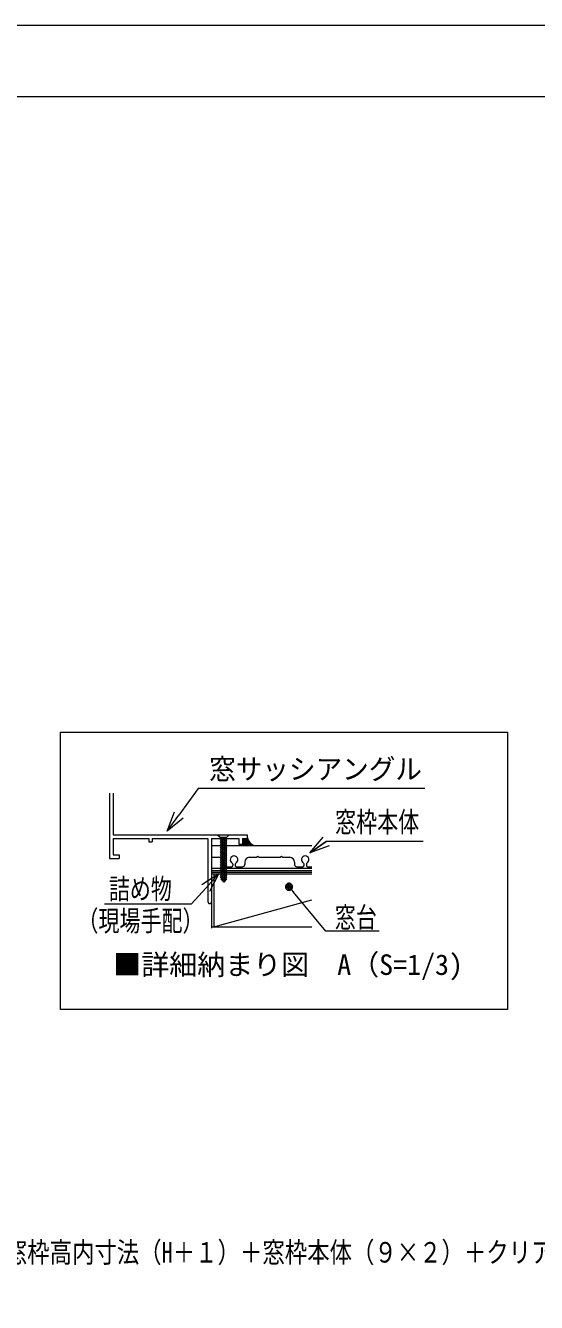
# Model space of a CAD drawing. Units: millimetres on the paper, with parts at other scales. Extents: x -305 to 305, y -152 to 152.
# Drawn here: x -164 to -92.2, y -30.9 to 148.5 of the extents above; entities that cross this region are included whole.
import ezdxf
from ezdxf.enums import TextEntityAlignment as Align

# ---------------------------------------------------------------- set-up
doc = ezdxf.new("R2010")
doc.units = ezdxf.units.MM
doc.linetypes.add('LONG_DASHED2', pattern=[13, 12, -1])
for name, color, linetype, lineweight in [('0-1_0', 7, 'Continuous', 9), ('0-2_図面枠', 3, 'Continuous', 9), ('0-3_DEFPOINTS', 7, 'Continuous', 9), ('0-6_RV', 7, 'Continuous', 9), ('0-7_TV', 7, 'Continuous', 9)]:
    doc.layers.add(name, color=color, linetype=linetype, lineweight=lineweight)
doc.styles.add('ＭＳ ゴシック', font='')
doc.styles.get('ＭＳ ゴシック').set_extended_font_data('MS Gothic')

# ---------------------------------------------------------------- blocks, each defined once
blk = doc.blocks.new('_OPEN30')
at = {"layer": '0-1_0'}
blk.add_line((0, 0), (-1, 0), dxfattribs=at)
blk.add_lwpolyline([(-1, 0.2679), (0, 0), (-1, -0.2679)], dxfattribs=at)
blk = doc.blocks.new('_Dot')
at = {"layer": '0-1_0'}
for p, q in [((-0.5, 0), (-1, 0)), ((0.489, 0.1), (-0.489, 0.1)), ((0.399, 0.3), (-0.399, 0.3)), ((0.458, -0.199), (-0.458, -0.199)), ((0.3, -0.399), (-0.3, -0.399))]:
    blk.add_line(p, q, dxfattribs=at)
for points in [[(0.5, 0), (0.496, 0.063), (0.484, 0.124), (0.465, 0.184), (0.438, 0.241), (0.405, 0.294), (0.364, 0.342), (0.319, 0.385), (0.268, 0.422), (0.213, 0.452), (0.155, 0.476), (0.094, 0.491), (0.031, 0.499), (-0.031, 0.499), (-0.094, 0.491), (-0.155, 0.476), (-0.213, 0.452), (-0.268, 0.422), (-0.319, 0.385), (-0.364, 0.342), (-0.405, 0.294), (-0.438, 0.241), (-0.465, 0.184), (-0.484, 0.124), (-0.496, 0.063), (-0.5, 0), (0, 0)], [(-0.5, 0), (-0.496, -0.063), (-0.484, -0.124), (-0.465, -0.184), (-0.438, -0.241), (-0.405, -0.294), (-0.364, -0.342), (-0.319, -0.385), (-0.268, -0.422), (-0.213, -0.452), (-0.155, -0.476), (-0.094, -0.491), (-0.031, -0.499), (0.031, -0.499), (0.094, -0.491), (0.155, -0.476), (0.213, -0.452), (0.268, -0.422), (0.319, -0.385), (0.364, -0.342), (0.405, -0.294), (0.438, -0.241), (0.465, -0.184), (0.484, -0.124), (0.496, -0.063), (0.5, 0), (0, 0)]]:
    blk.add_lwpolyline(points, close=True, dxfattribs=at)

msp = doc.modelspace()

# ---------------------------------------------------------------- linework, layer by layer
at = {"layer": '0-2_図面枠'}
msp.add_lwpolyline([(-291.017, -138.498), (108.983, -138.498), (108.983, 138.502), (-291.017, 138.502)], close=True, dxfattribs=at)
at = {"layer": '0-3_DEFPOINTS'}
msp.add_line((118.983, 148.502), (-301.017, 148.502), dxfattribs=at)
at = {"layer": '0-6_RV'}
msp.add_lwpolyline([(-159.151, 10.292), (-159.151, 49.25), (-96.27, 49.25), (-96.27, 10.292)], close=True, dxfattribs=at)
at = {"layer": '0-7_TV'}
for p, q in [((-152.229, 40.68), (-152.229, 31.479)), ((-151.729, 40.68), (-151.729, 34.812)), ((-151.729, 34.812), (-132.896, 34.812)), ((-151.729, 34.312), (-146.729, 34.312)), ((-151.729, 34.312), (-151.729, 31.979)), ((-146.729, 34.312), (-146.729, 33.812)), ((-146.229, 34.312), (-146.229, 33.812)), ((-146.229, 34.312), (-138.396, 34.312)), ((-138.396, 34.312), (-138.396, 25.396)), ((-137.896, 34.312), (-134.062, 34.312)), ((-137.896, 34.312), (-137.896, 25.396)), ((-134.062, 34.312), (-134.062, 33.479)), ((-133.562, 34.312), (-133.562, 33.317)), ((-133.562, 34.312), (-132.896, 34.312)), ((-146.729, 33.812), (-146.229, 33.812)), ((-137.896, 33.481), (-137.896, 21.708)), ((-137.896, 33.317), (-137.896, 31.65)), ((-137.896, 33.317), (-123.804, 33.317)), ((-134.062, 33.479), (-133.562, 33.479)), ((-152.229, 31.479), (-150.896, 31.479)), ((-137.896, 31.65), (-136.896, 31.65)), ((-136.229, 30.984), (-136.229, 30.65)), ((-134.896, 30.701), (-134.896, 30.484)), ((-134.562, 30.701), (-134.562, 30.484)), ((-133.229, 30.984), (-133.229, 30.65)), ((-132.562, 31.65), (-131.562, 31.65)), ((-131.562, 31.65), (-131.396, 31.817)), ((-131.396, 31.817), (-131.229, 31.65)), ((-131.229, 31.65), (-128.229, 31.65)), ((-128.229, 31.65), (-128.062, 31.817)), ((-126.229, 30.984), (-126.229, 30.65)), ((-124.896, 30.701), (-124.896, 30.484)), ((-124.562, 30.701), (-124.562, 30.484)), ((-123.804, 30.066), (-137.896, 30.066)), ((-137.896, 29.816), (-123.804, 29.816)), ((-137.896, 29.565), (-123.804, 29.565)), ((-137.896, 29.315), (-123.804, 29.315)), ((-137.562, 29.315), (-137.562, 21.875)), ((-135.896, 30.317), (-135.062, 30.317)), ((-134.396, 30.317), (-133.562, 30.317)), ((-125.896, 30.317), (-125.062, 30.317)), ((-124.396, 30.317), (-123.804, 30.317)), ((-137.562, 21.875), (-123.804, 25.684)), ((-137.896, 21.875), (-123.804, 21.875))]:
    msp.add_line(p, q, dxfattribs=at)
at = {"layer": '0-7_TV', "linetype": 'LONG_DASHED2'}
for p, q in [((-137.046, 34.813), (-136.696, 34.463)), ((-136.696, 34.463), (-135.762, 33.924)), ((-136.696, 34.463), (-135.762, 34.463)), ((-136.696, 34.229), (-135.762, 33.69)), ((-136.602, 34.463), (-136.602, 28.793)), ((-136.292, 34.463), (-135.762, 34.157)), ((-135.856, 34.463), (-135.856, 28.793)), ((-135.412, 34.813), (-135.762, 34.463)), ((-133.562, 33.907), (-132.901, 34.322)), ((-133.562, 34.104), (-133.229, 34.312)), ((-133.562, 33.71), (-132.779, 34.201)), ((-132.896, 34.812), (-132.896, 34.312)), ((-136.696, 33.996), (-135.762, 33.457)), ((-136.696, 33.763), (-135.762, 33.224)), ((-136.696, 33.529), (-135.762, 32.99)), ((-136.696, 33.296), (-135.762, 32.757)), ((-136.696, 33.063), (-135.762, 32.524)), ((-136.696, 32.829), (-135.762, 32.29)), ((-136.696, 32.596), (-135.762, 32.057)), ((-136.696, 32.363), (-135.762, 31.824)), ((-133.562, 33.514), (-132.71, 34.048)), ((-133.562, 33.317), (-132.626, 33.904)), ((-133.249, 33.317), (-132.528, 33.768)), ((-132.935, 33.317), (-132.416, 33.642)), ((-132.621, 33.317), (-132.288, 33.525)), ((-132.307, 33.317), (-132.144, 33.419)), ((-136.696, 32.129), (-135.762, 31.59)), ((-136.696, 31.896), (-135.762, 31.357)), ((-136.696, 31.663), (-135.762, 31.124)), ((-136.696, 31.429), (-135.762, 30.89)), ((-136.696, 31.196), (-135.762, 30.657)), ((-136.696, 30.963), (-135.762, 30.424)), ((-136.696, 30.729), (-135.762, 30.19)), ((-136.696, 30.496), (-135.762, 29.957)), ((-136.696, 30.263), (-135.762, 29.724)), ((-136.696, 30.029), (-135.762, 29.49)), ((-136.696, 29.796), (-135.762, 29.257)), ((-136.696, 29.563), (-135.762, 29.024)), ((-136.696, 29.329), (-135.762, 28.79)), ((-136.696, 29.096), (-135.762, 28.557)), ((-136.696, 28.863), (-135.889, 28.397)), ((-136.602, 28.793), (-136.229, 28.146)), ((-135.856, 28.792), (-136.229, 28.146)), ((-136.572, 28.558), (-135.959, 28.204))]:
    msp.add_line(p, q, dxfattribs=at)
at = {"layer": '0-7_TV'}
for points in [[(-107.903, 41.335), (-139.783, 41.335), (-142.496, 37.587)], [(-108.142, 33.861), (-121.792, 33.861), (-123.825, 32.431)], [(-151.729, 31.979), (-150.896, 31.979), (-150.896, 31.479)], [(-128.062, 31.817), (-127.896, 31.65), (-126.896, 31.65)], [(-152.924, 25.126), (-140.716, 25.126), (-138.714, 27.325)], [(-114.315, 21.299), (-121.837, 21.299), (-126.364, 26.742)]]:
    msp.add_lwpolyline(points, dxfattribs=at)
for centre, radius, start, end in [((-131.229, 34.812), 1.667, 179.9998, 243.81317), ((-136.896, 30.984), 0.667, 0, 90), ((-135.896, 30.65), 0.333, 180, 270), ((-134.729, 31.317), 0.533, 298.43689, 241.56311), ((-135.062, 30.701), 0.167, 0, 61.56311), ((-134.396, 30.701), 0.167, 118.43689, 180), ((-133.562, 30.65), 0.333, 270, 0), ((-132.562, 30.984), 0.667, 90, 180), ((-126.896, 30.984), 0.667, 0, 90), ((-125.896, 30.65), 0.333, 180, 270), ((-124.729, 31.317), 0.533, 298.43689, 241.56311), ((-125.062, 30.701), 0.167, 0, 61.56311), ((-124.396, 30.701), 0.167, 118.43689, 180), ((-135.062, 30.484), 0.167, 270, 0), ((-134.396, 30.484), 0.167, 180, 270), ((-125.062, 30.484), 0.167, 270, 0), ((-124.396, 30.484), 0.167, 180, 270)]:
    msp.add_arc(centre, radius, start, end, dxfattribs=at)
at = {"layer": '0-7_TV', "linetype": 'LONG_DASHED2'}
for start, end in [(180.00002, 270), (270, 359.99998)]:
    msp.add_arc((-138.146, 25.396), 0.25, start, end, dxfattribs=at)

# ---------------------------------------------------------------- block references
at = {"layer": '0-7_TV', "xscale": 2.77, "yscale": 2.77}
for p, rotation in [((-144.121, 35.344), 234.09277), ((-124.058, 32.268), 215.11201), ((-136.849, 29.373), 47.68825)]:
    msp.add_blockref('_OPEN30', p, dxfattribs=dict(at, rotation=rotation))
at = {"layer": '0-7_TV', "rotation": 129.74973}
msp.add_blockref('_Dot', (-127.003, 27.511), dxfattribs=at)

# ---------------------------------------------------------------- texts
at = {"layer": '0-6_RV', "style": 'ＭＳ ゴシック', "width": 0.8}
msp.add_text('※壁パネル高開口寸法\u3000H＋24＝窓枠高内寸法（H＋１）＋窓枠本体（９×２）＋クリア寸法（３×２）', height=2.886, dxfattribs=at).set_placement((-212.609, -26.147), align=Align.BOTTOM_LEFT)
at = {"layer": '0-7_TV', "style": 'ＭＳ ゴシック'}
for s, height, width, p in [('窓サッシアングル', 2.886, 0.95, (-138.231, 41.745)), ('窓枠本体', 2.889, 0.75, (-120.521, 34.304)), ('\u3000詰め物', 2.889, 0.75, (-155.293, 24.912)), ('（現場手配）', 2.889, 0.75, (-156.752, 20.416)), ('窓台', 2.889, 0.75, (-120.566, 20.914))]:
    msp.add_text(s, height=height, dxfattribs=dict(at, width=width)).set_placement(p, align=Align.BOTTOM_LEFT)
msp.add_text('■詳細納まり図\u3000A（S=1/3)', height=2.886, dxfattribs=at).set_placement((-151.72, 14.261), align=Align.BOTTOM_LEFT)

doc.saveas('drawing.dxf')
